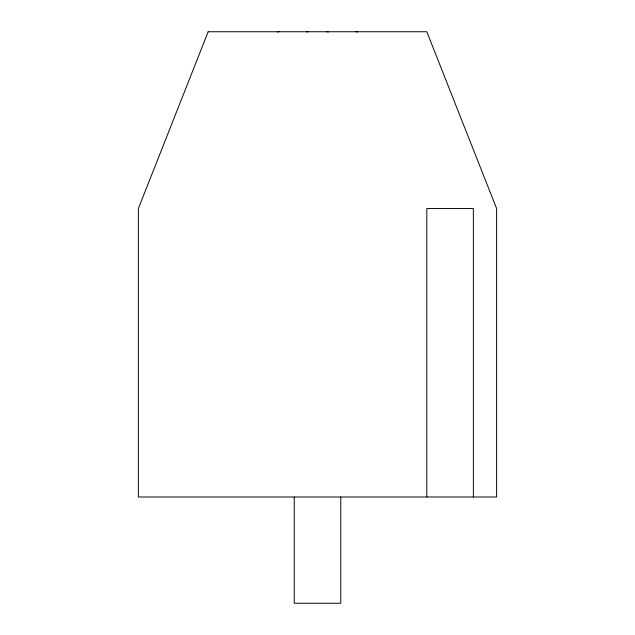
<?xml version="1.0" encoding="UTF-8"?>
<svg xmlns="http://www.w3.org/2000/svg" width="635" height="635" viewBox="0 0 635 635"><rect width="100%" height="100%" fill="white"/><g stroke="black" fill="none" stroke-linecap="round" stroke-linejoin="round"><path stroke-width="0.95" d="M277.384 31.925L279.051 31.75M306.641 31.901L308.181 31.75M326.819 31.75L328.478 31.917M355.949 31.75L357.616 31.925M473.353 496.991L473.353 208.542L426.831 208.542L426.831 496.991M340.765 497.094L340.765 603.25L294.235 603.25L294.235 497.094M208.169 31.75L138.382 208.542L138.382 496.991L496.618 496.991L496.618 208.542L426.831 31.75L208.169 31.75"/></g></svg>
